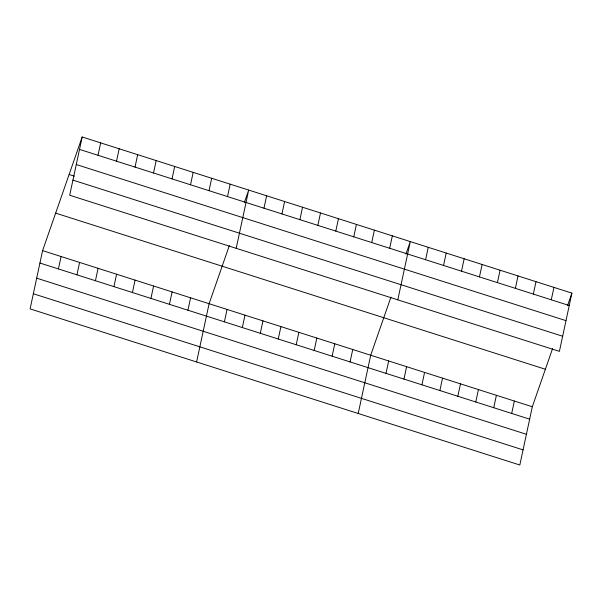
<?xml version="1.0" encoding="UTF-8"?>
<svg xmlns="http://www.w3.org/2000/svg" width="602" height="602" viewBox="0 0 602 602"><rect width="100%" height="100%" fill="white"/><g stroke="black" fill="none" stroke-linecap="round" stroke-linejoin="round"><path stroke-width="0.9" d="M82.181 136.985L69.689 195.244L559.408 351.372L571.9 293.114L82.181 136.985L42.591 250.628L30.1 308.886L519.819 465.015L532.311 406.756L552.553 348.648M58.432 268.928L61.088 256.52M98.021 155.293L100.677 142.885M76.928 274.828L79.592 262.419M116.517 161.193L119.181 148.784M95.432 280.728L98.088 268.319M135.021 167.093L137.677 154.684M113.928 286.627L116.592 274.219M153.518 172.992L156.181 160.583M132.432 292.527L135.089 280.118M172.021 178.892L174.685 166.483M150.929 298.426L153.593 286.018M190.525 184.784L193.182 172.375M169.433 304.319L172.097 291.91M209.022 190.683L211.686 178.275M187.937 310.218L190.593 297.809M227.526 196.583L230.182 184.174M196.606 361.968L209.097 303.709L229.339 245.601M236.195 248.333L248.686 190.074L244.329 202.573M224.388 321.844L227.052 309.436M263.977 208.209L266.641 195.8M242.35 327.571L245.006 315.155M281.939 213.928L284.595 201.519M260.305 333.29L262.961 320.881M299.894 219.655L302.55 207.246M278.259 339.016L280.923 326.608M317.848 225.381L320.512 212.973M296.214 344.743L298.878 332.334M335.803 231.108L338.467 218.699M314.176 350.469L316.833 338.061M353.765 236.827L356.422 224.418M332.131 356.188L334.787 343.78M371.72 242.553L374.376 230.145M350.086 361.915L352.749 349.506M389.675 248.28L392.338 235.871M358.213 413.491L370.704 355.233L390.946 297.125M397.802 299.856L410.293 241.598L405.936 254.097M386.002 373.368L388.659 360.959M425.591 259.725L428.248 247.317M403.957 379.087L406.613 366.678M443.546 265.452L446.202 253.043M421.912 384.813L424.576 372.405M461.501 271.178L464.165 258.77M439.866 390.54L442.53 378.131M479.455 276.905L482.119 264.496M457.821 396.267L460.485 383.858M497.418 282.624L500.074 270.215M475.783 401.986L478.439 389.577M515.372 288.35L518.029 275.942M493.738 407.712L496.394 395.303M533.327 294.077L535.991 281.668M511.692 413.439L514.356 401.03M551.281 299.804L553.945 287.395M567.543 305.62L571.9 293.114M79.517 149.394L569.236 305.523M76.273 164.527L565.993 320.655M69.117 174.49L74.4 176.175M72.932 180.118L562.652 336.247M55.655 213.123L545.374 369.252M42.591 250.628L532.311 406.756M39.928 263.036L529.647 419.165M36.684 278.162L526.404 434.29M33.343 293.753L523.063 449.882"/></g></svg>
